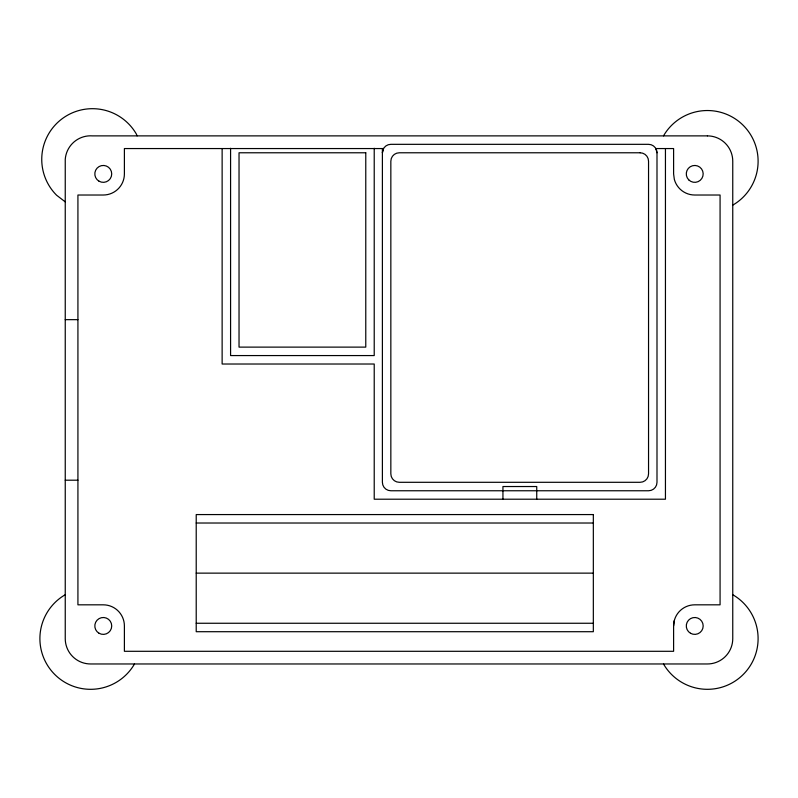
<?xml version="1.0" encoding="UTF-8"?>
<svg xmlns="http://www.w3.org/2000/svg" width="798" height="798" viewBox="0 0 798 798"><rect width="100%" height="100%" fill="white"/><g stroke="black" fill="none" stroke-linecap="round" stroke-linejoin="round"><path stroke-width="1.2" d="M382.392 148.558L382.392 482.301A8.449 8.449 0 0 0 390.84 490.76L648.545 490.76A8.449 8.449 0 0 0 656.993 482.301L656.993 152.777A8.449 8.449 0 0 0 648.545 144.328L390.84 144.328A8.449 8.449 0 0 0 382.392 152.777L383.519 148.558L124.398 148.558L124.398 173.904A21.127 21.127 0 0 1 103.271 195.021L77.925 195.021L77.925 604.824L103.271 604.824A21.127 21.127 0 0 1 124.398 625.941L124.398 651.298L673.602 651.298L673.602 625.941L674.33 620.475M65.246 319.659L77.925 319.659M65.246 480.197L77.925 480.197M196.218 523.019L593.333 523.019M196.218 573.134L593.333 573.134M196.218 623.258L593.333 623.258M65.246 201.864L56.598 195.231A50.693 50.693 0 0 1 61.586 119.161A50.693 50.693 0 0 1 136.348 134.034L137.116 135.879M656.993 152.777L655.856 148.558L673.602 148.558L673.602 173.904L674.33 179.37A21.127 21.127 0 0 0 694.729 195.021L720.075 195.021L720.075 604.824L694.729 604.824A21.127 21.127 0 0 0 673.602 625.941M665.442 148.558L665.442 499.209L374.222 499.209L374.222 364.018L222.133 364.018L222.133 148.558M536.735 499.209L536.735 486.531L502.94 486.531L502.94 499.209M374.222 148.288L374.222 355.569L230.582 355.569L230.582 148.288M732.754 594.719A50.693 50.693 0 0 1 743.247 674.47A50.693 50.693 0 0 1 663.497 663.966M663.497 135.879A50.693 50.693 0 0 1 743.247 125.376A50.693 50.693 0 0 1 732.754 205.136M134.503 663.966A50.693 50.693 0 0 1 54.753 674.47A50.693 50.693 0 0 1 65.246 594.719M707.407 135.879L92.448 135.879A25.416 25.416 0 0 0 65.246 159.381L65.246 638.619A25.346 25.346 0 0 0 90.593 663.966L707.407 663.966A25.346 25.346 0 0 0 732.754 638.619L732.754 161.226A25.346 25.346 0 0 0 707.407 135.879M365.773 152.777L239.031 152.777L239.031 347.12L365.773 347.12L365.773 152.777M640.096 152.777L399.289 152.777A8.449 8.449 0 0 0 390.84 161.226L390.84 473.852A8.449 8.449 0 0 0 399.289 482.301L640.096 482.301A8.449 8.449 0 0 0 648.545 473.852L648.545 161.226A8.449 8.449 0 0 0 640.096 152.777M593.333 514.57L196.218 514.57L196.218 631.707L593.333 631.707L593.333 514.57M690.509 633.263A8.449 8.449 0 0 0 703.178 625.941A8.449 8.449 0 0 0 690.509 618.63A8.449 8.449 0 0 0 690.509 633.263M99.042 633.263A8.449 8.449 0 0 0 111.72 625.941A8.449 8.449 0 0 0 99.042 618.63A8.449 8.449 0 0 0 99.042 633.263M99.042 181.216A8.449 8.449 0 0 0 111.72 173.904A8.449 8.449 0 0 0 99.042 166.583A8.449 8.449 0 0 0 99.042 181.216M688.754 179.879A8.449 8.449 0 0 0 702.888 176.089A8.449 8.449 0 0 0 692.544 165.745A8.449 8.449 0 0 0 688.754 179.879"/></g></svg>
